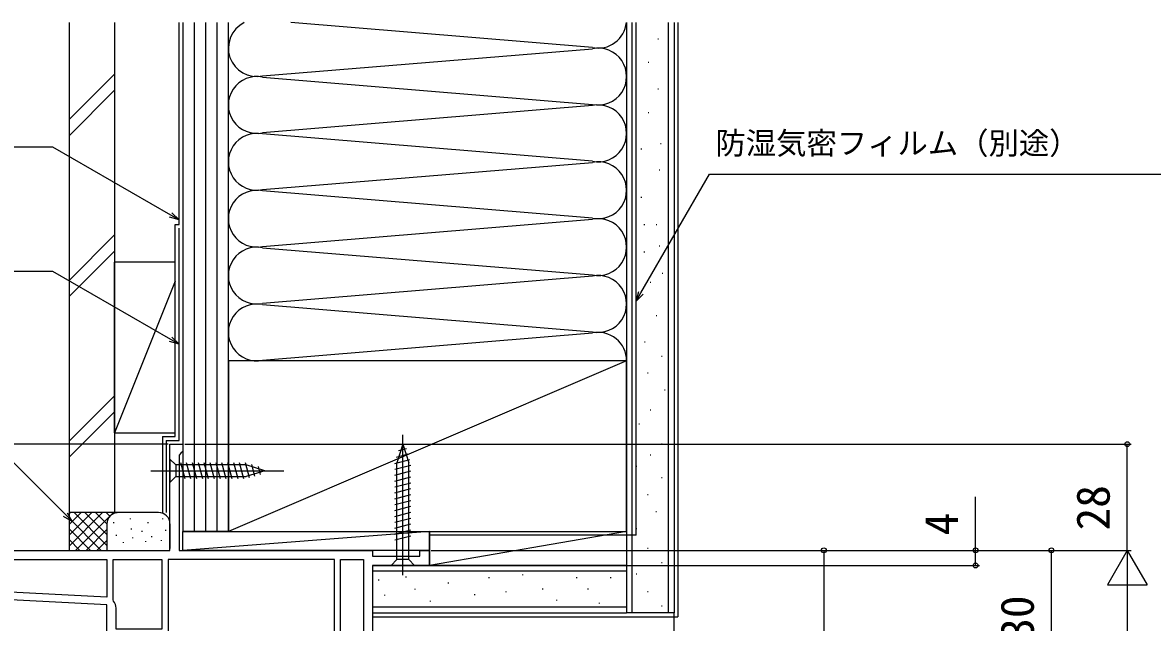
# Model space of a CAD drawing. Units: millimetres, scale not verified. Extents: x -525 to 525, y -785 to 780.
# Drawn here: x -339.2 to -41.4, y 367.1 to 525.3 of the extents above; entities that cross this region are included whole.
import ezdxf
from ezdxf.enums import TextEntityAlignment as Align

# ---------------------------------------------------------------- set-up
doc = ezdxf.new("R2010")
doc.units = ezdxf.units.MM
doc.header["$LTSCALE"] = 4
for name, color, linetype in [('0-3_YKK_11', 7, 'Continuous'), ('0-6_YKK_13', 4, 'Continuous'), ('0-8_YKK_D', 6, 'Continuous'), ('0-A_YSS_K', 3, 'Continuous'), ('0-B_YSS_KE', 3, 'Continuous')]:
    doc.layers.add(name, color=color, linetype=linetype)
doc.styles.add('ＭＳ ゴシック', font='')
doc.styles.get('ＭＳ ゴシック').set_extended_font_data('MS Gothic')

msp = doc.modelspace()

# ---------------------------------------------------------------- linework, layer by layer
at = {"layer": '0-3_YKK_11'}
for points in [[(-361, 386.069), (-300.4, 386.069), (-300.4, 414.069), (-297, 414.069), (-297, 412.169), (-297.5, 411.669), (-298, 411.169), (-298, 386.069), (-247, 386.069), (-247, 384.569), (-234.5, 384.569), (-234.5, 386.069), (-232, 386.069), (-232, 382.069), (-247, 382.069), (-247, 330.069), (-248.8, 330.069), (-248.8, 332.069), (-257, 332.069), (-257, 335.369)], [(-315.282, 372.705), (-315.4, 373.027), (-315.4, 383.669), (-302.5, 383.669)], [(-302.5, 383.669), (-302.5, 365.269), (-314.6, 365.269), (-314.6, 370.836)], [(-257, 383.669), (-300.9, 383.669), (-300.9, 364.869), (-300.762, 364.524)], [(-258.4, 362.669), (-257, 362.669), (-257, 383.669)], [(-310.785, 357.243), (-309.793, 362.869), (-314.6, 362.869), (-314.6, 357.513), (-314.058, 356.645), (-314.377, 356.069), (-317, 356.069), (-317, 371.711), (-361.052, 374.02)]]:
    msp.add_lwpolyline(points, dxfattribs=at)
for points in [[(-317, 373.714), (-359.6, 375.946), (-359.6, 383.669), (-317, 383.669)], [(-249.4, 383.669), (-249.4, 357.669), (-255.4, 357.669), (-255.4, 383.669)]]:
    msp.add_lwpolyline(points, close=True, dxfattribs=at)
msp.add_arc((-317.5, 370.836), 2.9, 359.99999, 40.11919, dxfattribs=at)
at = {"layer": '0-6_YKK_13'}
for p, q in [((-239, 414.069), (-240.55, 409.153)), ((-239, 379.569), (-239.001, 416.569)), ((-239, 414.069), (-237.45, 409.153)), ((-239, 414.069), (-237.45, 409.153)), ((-240.647, 410.677), (-237.611, 411.49)), ((-240.112, 412.373), (-238.062, 412.922)), ((-300.4, 410.163), (-300.4, 403.963)), ((-300.4, 410.163), (-298.85, 408.613)), ((-280.316, 408.613), (-298.85, 408.613)), ((-298.85, 408.613), (-298.85, 405.513)), ((-296.424, 404.963), (-297.549, 409.163)), ((-294.871, 404.963), (-295.996, 409.163)), ((-293.318, 404.963), (-294.443, 409.163)), ((-291.765, 404.963), (-292.89, 409.163)), ((-290.212, 404.963), (-291.337, 409.163)), ((-288.659, 404.963), (-289.784, 409.163)), ((-287.106, 404.963), (-288.231, 409.163)), ((-285.553, 404.963), (-286.679, 409.163)), ((-284, 404.963), (-285.126, 409.163)), ((-282.447, 404.963), (-283.573, 409.163)), ((-280.894, 404.963), (-282.02, 409.163)), ((-279.411, 405.222), (-280.467, 409.163)), ((-275.4, 407.063), (-280.316, 408.613)), ((-277.979, 405.673), (-278.792, 408.709)), ((-276.547, 406.125), (-277.096, 408.175)), ((-241.1, 409.002), (-237.159, 410.058)), ((-241.1, 407.449), (-236.9, 408.575)), ((-240.55, 383.619), (-240.55, 409.153)), ((-237.45, 383.619), (-237.45, 409.153)), ((-305.4, 407.063), (-270.4, 407.063)), ((-300.4, 403.963), (-298.85, 405.513)), ((-298.85, 405.513), (-280.316, 405.513)), ((-275.4, 407.063), (-280.316, 405.513)), ((-241.1, 405.896), (-236.9, 407.022)), ((-241.1, 404.344), (-236.9, 405.469)), ((-241.1, 402.791), (-236.9, 403.916)), ((-241.1, 401.238), (-236.9, 402.363)), ((-241.1, 399.685), (-236.9, 400.81)), ((-241.1, 398.132), (-236.9, 399.257)), ((-241.1, 396.579), (-236.9, 397.704)), ((-241.1, 395.026), (-236.9, 396.151)), ((-241.1, 393.473), (-236.9, 394.599)), ((-241.1, 391.92), (-236.9, 393.046)), ((-241.1, 390.367), (-236.9, 391.493)), ((-241.1, 388.814), (-236.9, 389.94)), ((-242.1, 382.069), (-240.55, 383.619))]:
    msp.add_line(p, q, dxfattribs=at)
msp.add_lwpolyline([(-242.1, 382.069), (-235.9, 382.069), (-237.45, 383.619), (-240.55, 383.619)], dxfattribs=at)
at = {"layer": '0-8_YKK_D'}
for p, q in [((-300.9, 414.069), (-383, 414.069)), ((-296.5, 414.069), (-47, 414.069)), ((-48, 386.073), (-48, 414.069)), ((-231.5, 386.073), (-47, 386.073)), ((-231.5, 386.073), (-47, 386.073)), ((-231.5, 386.073), (-67, 386.073)), ((-231.5, 386.073), (-127, 386.073)), ((-231.5, 386.069), (-87, 386.069)), ((-128, 386.073), (-128, 341.073)), ((-68, 356.069), (-68, 386.073)), ((-48, 386.073), (-53.25, 376.98)), ((-48, 386.073), (-42.75, 376.98)), ((-48, 386.073), (-48, 367.887)), ((-231.5, 382.069), (-87, 382.069)), ((-53.25, 376.98), (-42.75, 376.98)), ((-48, 375.573), (-48, 46.573))]:
    msp.add_line(p, q, dxfattribs=at)
for points in [[(-298, 473.247), (-300.208, 474.522), (-331.288, 492.465), (-444.466, 492.465)], [(-177.5, 451.828), (-176.225, 454.036), (-158.176, 485.297), (-34.958, 485.297)], [(-299.867, 475.113), (-298, 473.247), (-300.55, 473.93)], [(-298, 440.458), (-300.208, 441.733), (-331.288, 459.677), (-422.975, 459.677)], [(-175.633, 453.694), (-177.5, 451.828), (-176.817, 454.378)], [(-299.867, 442.324), (-298, 440.458), (-300.55, 441.141)], [(-326.157, 393.711), (-327.96, 395.514), (-354.384, 421.934), (-441.849, 421.934)], [(-88, 382.069), (-88, 386.069), (-88, 400.187)], [(-327.477, 395.998), (-326.157, 393.711), (-328.443, 395.031)]]:
    msp.add_lwpolyline(points, dxfattribs=at)
for centre in [(-48, 414.069), (-128, 386.073), (-88, 386.069), (-68, 386.073), (-88, 382.069)]:
    msp.add_circle(centre, 0.637, dxfattribs=at)
at = {"layer": '0-A_YSS_K'}
for p, q in [((-297, 525.3), (-297, 391.069)), ((-294, 525.3), (-294, 391.069)), ((-291, 525.3), (-291, 391.069)), ((-288, 525.3), (-288, 391.069)), ((-285, 436.069), (-285, 525.3)), ((-285, 391.069), (-285, 525.3)), ((-189.032, 518.727), (-268.572, 525.3)), ((-178.5, 369.569), (-178.5, 525.3)), ((-169, 369.569), (-169, 525.3)), ((-166.5, 525.3), (-166.5, 368.569)), ((-275.968, 511.227), (-189.032, 518.411)), ((-171.765, 521.041), (-171.565, 521.041)), ((-174.36, 514.814), (-174.16, 514.814)), ((-327, 499.707), (-315, 511.707)), ((-275.968, 510.911), (-189.032, 503.727)), ((-327, 495.464), (-315, 507.464)), ((-171.765, 507.78), (-171.565, 507.78)), ((-189.032, 503.411), (-275.968, 496.227)), ((-174.36, 501.553), (-174.16, 501.553)), ((-180, 499.792), (-180, 436.069)), ((-189.032, 488.727), (-275.968, 495.911)), ((-176.219, 492.018), (-176.019, 492.018)), ((-171.083, 493.442), (-170.883, 493.442)), ((-275.968, 481.227), (-189.032, 488.411)), ((-171.417, 486.416), (-171.217, 486.416)), ((-189.032, 473.727), (-275.968, 480.911)), ((-176.219, 479.213), (-176.019, 479.213)), ((-275.968, 466.227), (-189.032, 473.411)), ((-175.418, 472.01), (-175.218, 472.01)), ((-172.217, 472.01), (-172.017, 472.01)), ((-327, 457.28), (-315, 469.28)), ((-327, 453.038), (-315, 465.038)), ((-275.968, 465.911), (-189.032, 458.727)), ((-175.418, 464.808), (-175.218, 464.808)), ((-171.417, 466.408), (-171.217, 466.408)), ((-299, 462.069), (-315, 462.069)), ((-315, 417.069), (-315, 462.069)), ((-297, 462.069), (-297, 417.069)), ((-170.616, 459.206), (-170.416, 459.206)), ((-299, 457.069), (-315, 417.069)), ((-189.032, 458.411), (-275.968, 451.227)), ((-173.818, 456.805), (-173.618, 456.805)), ((-177.019, 452.803), (-176.819, 452.803)), ((-275.968, 450.911), (-189.032, 443.727)), ((-172.217, 448.001), (-172.017, 448.001)), ((-275.968, 436.227), (-189.032, 443.411)), ((-175.277, 441.07), (-175.077, 441.07)), ((-180, 436.069), (-285, 391.069)), ((-170.801, 437.34), (-170.601, 437.34)), ((-174.531, 432.864), (-174.331, 432.864)), ((-315, 426.854), (-327, 414.854)), ((-170.055, 428.389), (-169.855, 428.389)), ((-173.785, 423.167), (-173.585, 423.167)), ((-327, 410.611), (-315, 422.611)), ((-315, 417.069), (-299, 417.069)), ((-176.769, 419.437), (-176.569, 419.437)), ((-170.801, 414.215), (-170.601, 414.215)), ((-173.785, 411.231), (-173.585, 411.231)), ((-177.515, 408.247), (-177.315, 408.247)), ((-170.801, 405.263), (-170.601, 405.263)), ((-174.531, 400.787), (-174.331, 400.787)), ((-172.293, 396.311), (-172.093, 396.311)), ((-327, 396.069), (-327, 386.069)), ((-314, 396.069), (-327, 396.069)), ((-327, 387.211), (-318.142, 396.069)), ((-327, 390.04), (-320.971, 396.069)), ((-327, 392.868), (-323.799, 396.069)), ((-327, 395.697), (-326.627, 396.069)), ((-327, 394.554), (-318.515, 386.069)), ((-325.686, 396.069), (-317, 387.383)), ((-325.314, 386.069), (-315.314, 396.069)), ((-322.858, 396.069), (-317, 390.211)), ((-320.029, 396.069), (-317, 393.04)), ((-317.201, 396.069), (-316.219, 395.088)), ((-315.172, 393.264), (-315.172, 393.464)), ((-314.373, 396.069), (-314.352, 396.049)), ((-303.4, 396.069), (-314, 396.069)), ((-310.833, 394.266), (-310.833, 394.466)), ((-306.159, 393.264), (-306.159, 393.464)), ((-302.318, 394.266), (-302.318, 394.466)), ((-327, 391.726), (-321.343, 386.069)), ((-322.485, 386.069), (-317, 391.554)), ((-317, 393.069), (-317, 386.069)), ((-310.499, 391.595), (-310.499, 391.795)), ((-307.706, 390.992), (-307.706, 391.192)), ((-301.486, 391.261), (-301.486, 391.461)), ((-300.4, 393.069), (-300.4, 386.569)), ((-232, 391.069), (-297, 386.069)), ((-285, 391.069), (-297, 391.069)), ((-180, 391.069), (-232, 382.069)), ((-177.515, 391.835), (-177.315, 391.835)), ((-327, 388.898), (-324.172, 386.069)), ((-319.657, 386.069), (-316.982, 388.744)), ((-314.505, 389.926), (-314.505, 390.126)), ((-312.674, 388.07), (-312.674, 388.27)), ((-310.165, 389.258), (-310.165, 389.458)), ((-306.745, 388.285), (-306.745, 388.485)), ((-305.158, 389.592), (-305.158, 389.792)), ((-302.651, 388.589), (-302.651, 388.789)), ((-174.531, 386.614), (-174.331, 386.614)), ((-170.801, 382.884), (-170.601, 382.884)), ((-180, 380.569), (-247, 380.569)), ((-245.339, 378.152), (-245.339, 378.352)), ((-238.136, 378.953), (-238.136, 379.153)), ((-216.271, 378.768), (-216.271, 378.968)), ((-207.319, 379.514), (-207.319, 379.714)), ((-193.146, 378.768), (-193.146, 378.968)), ((-184.194, 378.768), (-184.194, 378.968)), ((-177.515, 379.9), (-177.315, 379.9)), ((-235.735, 375.752), (-235.735, 375.952)), ((-226.932, 377.352), (-226.932, 377.552)), ((-202.097, 375.784), (-202.097, 375.984)), ((-190.162, 375.784), (-190.162, 375.984)), ((-243.739, 374.151), (-243.739, 374.351)), ((-231.734, 372.55), (-231.734, 372.75)), ((-220.001, 374.292), (-220.001, 374.492)), ((-211.795, 375.038), (-211.795, 375.238)), ((-198.368, 372.801), (-198.368, 373.001)), ((-174.531, 375.178), (-174.331, 375.178)), ((-180, 371.069), (-247, 371.069)), ((-187.178, 372.055), (-187.178, 372.255)), ((-170.801, 371.448), (-170.601, 371.448)), ((-167.5, 212.569), (-167.5, 369.569)), ((-247, 368.569), (-166.5, 368.569))]:
    msp.add_line(p, q, dxfattribs=at)
for points in [[(-232, 386.069), (-297, 386.069), (-297, 391.069), (-232, 391.069)], [(-232, 391.069), (-180, 391.069), (-180, 382.069), (-232, 382.069)]]:
    msp.add_lwpolyline(points, close=True, dxfattribs=at)
for centre, radius, start, end in [((-277.5, 518.569), 7.5, 116.17676, 281.78353), ((-187.5, 526.069), 7.5, 258.21646, 354.11324), ((-187.5, 511.069), 7.5, 258.21646, 101.78354), ((-277.5, 503.569), 7.5, 78.21649, 281.78353), ((-187.5, 496.069), 7.5, 258.21646, 101.78354), ((-277.5, 488.569), 7.5, 78.21648, 281.78353), ((-187.5, 481.069), 7.5, 258.21646, 101.78354), ((-277.5, 473.569), 7.5, 78.21649, 281.78353), ((-187.5, 466.069), 7.5, 258.21646, 101.78354), ((-277.5, 458.569), 7.5, 78.21649, 281.78353), ((-187.5, 451.069), 7.5, 258.21646, 101.78354), ((-277.5, 443.569), 7.5, 78.21649, 281.78353), ((-187.5, 436.069), 7.5, 0, 101.78354), ((-314, 393.069), 3, 90, 180), ((-303.4, 393.069), 3, 0, 90)]:
    msp.add_arc(centre, radius, start, end, dxfattribs=at)
at = {"layer": '0-B_YSS_KE'}
for p, q in [((-327, 525.3), (-327, 396.069)), ((-315, 525.3), (-315, 396.069)), ((-180, 525.3), (-180, 369.569)), ((-177.5, 390.069), (-177.5, 525.3)), ((-302.4, 416.069), (-302.4, 396.069)), ((-301.4, 415.069), (-301.4, 396.069)), ((-315, 396.069), (-327, 396.069)), ((-177.5, 390.069), (-232, 390.069)), ((-247, 369.569), (-180, 369.569))]:
    msp.add_line(p, q, dxfattribs=at)
for points in [[(-302.4, 416.069), (-299, 416.069), (-299, 472.069), (-298, 472.069), (-298, 525.3)], [(-167.5, 525.3), (-167.5, 369.569), (-180, 369.569)], [(-301.4, 415.069), (-298, 415.069), (-298, 471.069)], [(-247, 382.069), (-180, 382.069), (-180, 369.569)]]:
    msp.add_lwpolyline(points, dxfattribs=at)
msp.add_lwpolyline([(-285, 436.069), (-285, 391.069), (-180, 391.069), (-180, 436.069)], close=True, dxfattribs=at)

# ---------------------------------------------------------------- texts
at = {"layer": '0-8_YKK_D', "style": 'ＭＳ ゴシック'}
msp.add_text('防湿気密フィルム（別途）', height=5.865, dxfattribs=at).set_placement((-156.584, 488.804), align=Align.BOTTOM_LEFT)
for s, p in [('28', (-50, 391.31)), ('4', (-90, 390.006)), ('30', (-70, 362.208))]:
    msp.add_text(s, height=8.798, rotation=90, dxfattribs=at).set_placement(p, align=Align.BOTTOM_LEFT)

doc.saveas('drawing.dxf')
